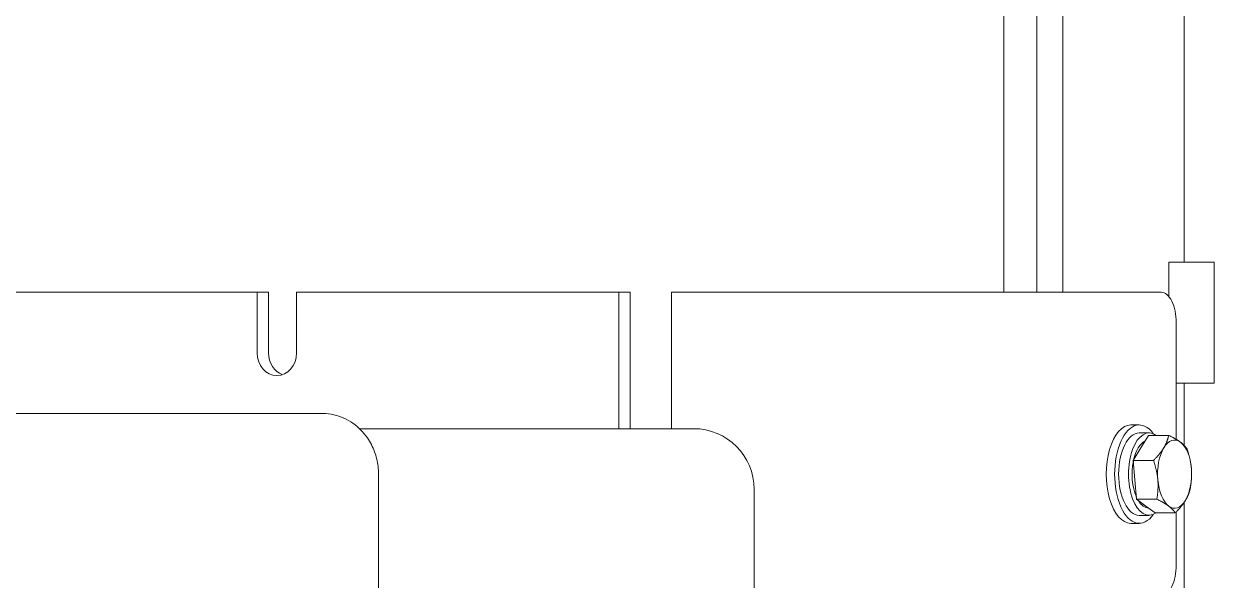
# Model space of a CAD drawing. Header units: inches. Extents: x 12 to 318, y 5 to 204.
# Drawn here: x 233.8 to 243.63, y 74.55 to 79.14 of the extents above; entities that cross this region are included whole.
import ezdxf

# ---------------------------------------------------------------- set-up
doc = ezdxf.new("R2010")
doc.units = ezdxf.units.IN
doc.header["$LTSCALE"] = 9.5
doc.header["$MEASUREMENT"] = 0
doc.layers.add('Visible', color=7, linetype='Continuous', lineweight=18)

msp = doc.modelspace()

# ---------------------------------------------------------------- linework, layer by layer
at = {"layer": 'Visible'}
for p, q in [((243.380029, 77.174298), (243.380029, 80.315333)), ((241.892482, 76.924298), (241.892482, 79.549298)), ((241.892484, 79.549298), (241.892484, 76.924298)), ((242.163523, 76.924298), (242.163523, 79.549298)), ((242.380029, 79.549298), (242.380029, 76.924298)), ((243.255029, 77.174298), (243.62848, 77.174298)), ((243.255029, 77.174298), (243.255029, 76.888459)), ((243.62848, 77.174298), (243.62848, 76.174298)), ((235.729725, 76.924298), (231.741678, 76.924298)), ((235.729725, 76.424298), (235.729725, 76.924298)), ((235.729725, 76.924298), (235.823475, 76.924298)), ((235.823475, 76.924298), (235.823475, 76.424298)), ((238.715347, 76.924298), (236.054484, 76.924298)), ((236.054484, 76.924298), (236.054484, 76.424298)), ((238.715347, 75.799298), (238.715347, 76.924298)), ((238.715347, 76.924298), (238.809097, 76.924298)), ((238.809097, 76.924298), (238.809097, 75.799298)), ((240.891977, 76.924298), (239.14836, 76.924298)), ((239.14836, 76.924298), (239.14836, 75.799298)), ((240.891977, 76.924298), (241.489613, 76.924298)), ((243.19054, 76.924298), (241.489613, 76.924298)), ((243.31554, 75.710859), (243.31554, 76.674298)), ((243.31554, 76.174298), (243.62848, 76.174298)), ((243.380029, 75.662431), (243.380029, 76.174298)), ((236.139511, 75.924298), (223.582143, 75.924298)), ((236.272449, 75.924298), (236.139511, 75.924298)), ((239.331498, 75.799298), (236.5737, 75.799298)), ((242.94054, 75.830298), (243.009822, 75.830298)), ((243.091229, 75.764298), (243.009822, 75.764298)), ((243.023251, 75.640689), (243.085718, 75.744188)), ((243.085718, 75.744188), (243.252776, 75.744188)), ((242.960784, 75.537191), (243.023251, 75.640689)), ((242.960784, 75.537191), (243.127842, 75.537191)), ((242.974367, 75.377246), (242.960784, 75.537191)), ((236.731017, 58.674298), (236.731017, 75.424298)), ((242.987949, 75.217301), (242.974367, 75.377246)), ((239.831498, 58.799298), (239.831498, 75.299298)), ((242.987949, 75.217301), (243.155007, 75.217301)), ((243.063999, 75.160854), (242.987949, 75.217301)), ((243.380029, 68.174298), (243.380029, 75.190333)), ((243.091229, 75.084298), (243.009822, 75.084298)), ((243.140048, 75.104408), (243.063999, 75.160854)), ((243.140048, 75.104408), (243.307106, 75.104408)), ((243.31554, 74.674298), (243.31554, 75.112988)), ((242.94054, 75.018298), (243.009822, 75.018298))]:
    msp.add_line(p, q, dxfattribs=at)
msp.add_arc((239.331498, 75.299298), 0.5, 0, 90, dxfattribs=at)
for centre, major_axis, ratio, start_param, end_param in [((243.19054, 76.674298), (0, 0.25), 0.5, 4.71238898, 6.28318531), ((235.892105, 76.424298), (0, -0.1875), 0.8660254, 4.71238898, 7.85398163), ((235.985855, 76.424298), (0, -0.1875), 0.8660254, 4.71238898, 5.99034254), ((243.009822, 75.424298), (0, -0.406), 0.5, 2.53151287, 6.89326509), ((242.94054, 75.424298), (0, -0.406), 0.5, 3.14159265, 6.28318531), ((243.009822, 75.424298), (0, 0.34), 0.5, 0, 3.14159265), ((243.091229, 75.424298), (0, -0.34), 0.5, 2.79593383, 6.62884413), ((243.091229, 75.424298), (0, 0.281), 0.5, 0.24467377, 1.13899712), ((243.301676, 75.424298), (0, 0.281), 0.5, 5.9278232, 6.97502076), ((243.301676, 75.424298), (0, 0.281), 0.5, 4.88062565, 5.9278232), ((243.301676, 75.424298), (0, -0.281), 0.5, 3.8334281, 4.88062565), ((243.091229, 75.424298), (0, 0.281), 0.5, 1.18053999, 2.29752601), ((243.301676, 75.424298), (0, 0.281), 0.5, 3.8334281, 4.88062565), ((243.301676, 75.424298), (0, -0.281), 0.5, 4.88062565, 5.9278232), ((243.091229, 75.424298), (0, -0.281), 0.5, 5.59885626, 6.25679015), ((243.301676, 75.424298), (0, -0.281), 0.5, 5.9278232, 6.97502076), ((243.19054, 74.674298), (0, -0.25), 0.5, 0, 1.57079633)]:
    msp.add_ellipse(centre, major_axis=major_axis, ratio=ratio, start_param=start_param, end_param=end_param, dxfattribs=at)
for points, knots in [([(236.639362, 75.722427), (236.623209, 75.745793), (236.605057, 75.767808), (236.565106, 75.808405), (236.543308, 75.826989), (236.496469, 75.859996), (236.471422, 75.874424), (236.418549, 75.898314), (236.390717, 75.907777), (236.332924, 75.920771), (236.302948, 75.924298), (236.272449, 75.924298)], [0, 0, 0, 0, 0.114418285, 0.114418285, 0.228836571, 0.228836571, 0.343254856, 0.343254856, 0.457673142, 0.457673142, 0.572091427, 0.572091427, 0.572091427, 0.572091427]), ([(236.731017, 75.424298), (236.731017, 75.445249), (236.729795, 75.466201), (236.724905, 75.507856), (236.721237, 75.528559), (236.711454, 75.569459), (236.705339, 75.589657), (236.690664, 75.629273), (236.682103, 75.648691), (236.662548, 75.68645), (236.651554, 75.704791), (236.639362, 75.722427)], [6.283185307, 6.283185307, 6.283185307, 6.283185307, 6.417920231, 6.417920231, 6.552655155, 6.552655155, 6.68739008, 6.68739008, 6.822125004, 6.822125004, 6.956859928, 6.956859928, 6.956859928, 6.956859928])]:
    msp.add_open_spline(points, degree=3, knots=knots, dxfattribs=at)
for points in [[(243.212044, 75.640689), (243.241035, 75.688723), (243.252776, 75.744188)], [(243.252776, 75.744188), (243.315266, 75.713938), (243.350561, 75.687741)], [(243.350561, 75.687741), (243.385855, 75.661544), (243.404875, 75.631294)], [(243.127842, 75.537191), (243.183053, 75.592655), (243.212044, 75.640689)], [(243.404875, 75.631294), (243.433889, 75.54558), (243.440193, 75.47135)], [(243.16316, 75.377246), (243.156856, 75.451477), (243.127842, 75.537191)], [(243.440193, 75.47135), (243.446497, 75.397119), (243.43204, 75.311405)], [(243.155007, 75.217301), (243.169464, 75.303015), (243.16316, 75.377246)], [(243.43204, 75.311405), (243.4203, 75.25594), (243.391309, 75.207906)], [(243.252792, 75.160854), (243.217498, 75.187051), (243.155007, 75.217301)], [(243.391309, 75.207906), (243.362318, 75.159873), (243.307106, 75.104408)], [(243.307106, 75.104408), (243.288087, 75.134658), (243.252792, 75.160854)]]:
    msp.add_rational_spline(points, [1, 1.0379548493, 1], degree=2, dxfattribs=at)

doc.saveas('drawing.dxf')
